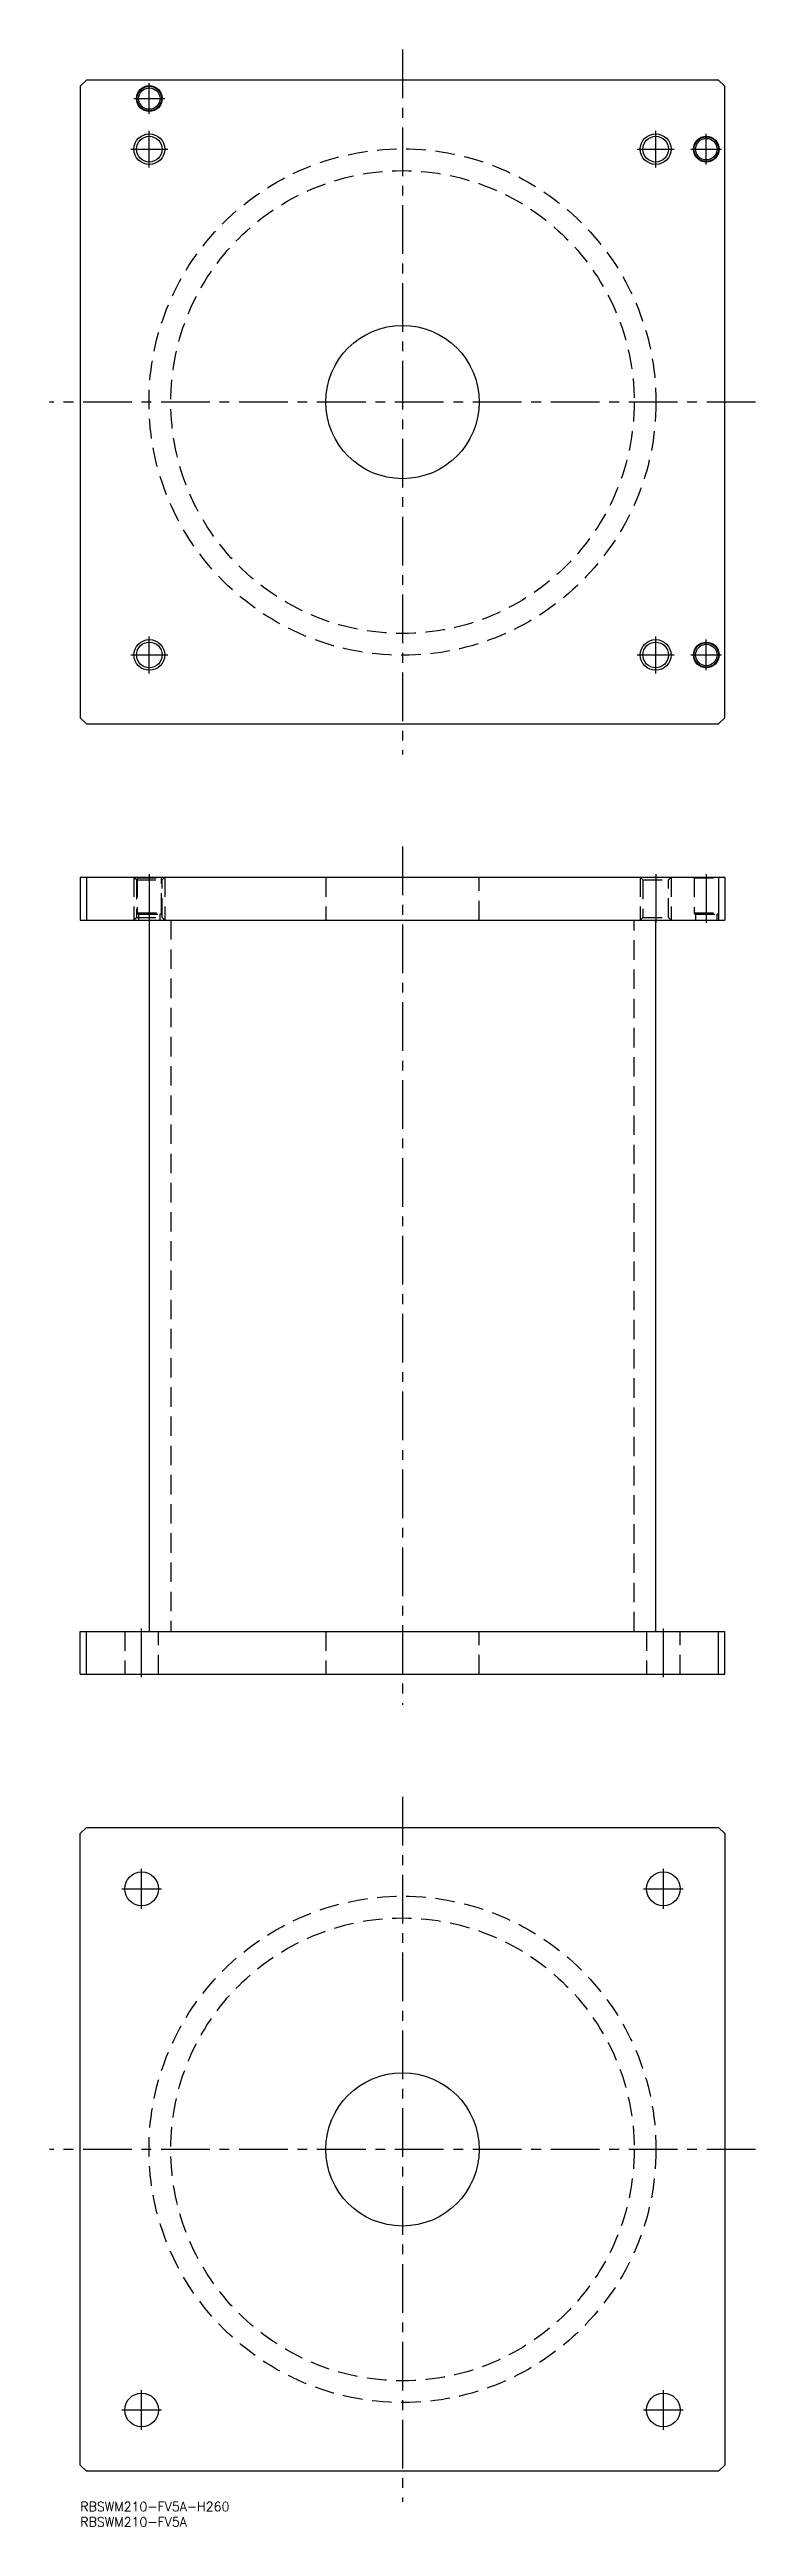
# Model space of a CAD drawing. Extents: x -10 to 220, y -8 to 800.
import ezdxf

# ---------------------------------------------------------------- set-up
doc = ezdxf.new("R2010")
doc.units = 0
doc.header["$LTSCALE"] = 0.5
doc.linetypes.add('CENTER', pattern=[50.8, 31.75, -6.35, 6.35, -6.35])
doc.linetypes.add('DASHED', pattern=[19.05, 12.7, -6.35])
doc.layers.get('0').update_dxf_attribs({"linetype": 'CONTINUOUS'})
for name, color, linetype in [('MSM_CENTER', 1, 'CENTER'), ('MSM_CONTINUOUS', 7, 'CONTINUOUS'), ('MSM_DASHED', 4, 'DASHED'), ('MSM_NARROW', 5, 'CONTINUOUS'), ('MSM_PART_NUMBER', 7, 'CONTINUOUS')]:
    doc.layers.add(name, color=color, linetype=linetype)
doc.styles.get("Standard").update_dxf_attribs({"font": 'txt.shx', "height": 3, "bigfont": 'bigfont.shx'})

msp = doc.modelspace()

# ---------------------------------------------------------------- linework, layer by layer
for p, q in [((2, 790), (0, 788)), ((208, 790), (2, 790)), ((210, 788), (208, 790))]:
    msp.add_line(p, q)
for centre, radius in [((22.5, 784), 4.2), ((22.5, 784), 4), ((22.5, 784), 3.5), ((22.5, 767.5), 4.188), ((187.5, 767.5), 4.188), ((204, 767.5), 4.2), ((204, 767.5), 4), ((204, 767.5), 3.5)]:
    msp.add_circle(centre, radius)
at = {"layer": 'MSM_CENTER'}
for p, q in [((105, 800), (105, 570)), ((17.5, 784), (27.5, 784)), ((22.5, 779), (22.5, 789)), ((22.5, 761.5), (22.5, 773.5)), ((187.5, 761.5), (187.5, 773.5)), ((204, 762.5), (204, 772.5)), ((16.5, 767.5), (28.5, 767.5)), ((181.5, 767.5), (193.5, 767.5)), ((199, 767.5), (209, 767.5)), ((220, 685), (-10, 685)), ((22.5, 596.5), (22.5, 608.5)), ((187.5, 596.5), (187.5, 608.5)), ((204, 597.5), (204, 607.5)), ((16.5, 602.5), (28.5, 602.5)), ((181.5, 602.5), (193.5, 602.5)), ((199, 602.5), (209, 602.5)), ((105, 540), (105, 260)), ((22.5, 531), (22.5, 515)), ((187.5, 531), (187.5, 515)), ((204, 531), (204, 515)), ((20, 269), (20, 285)), ((190, 269), (190, 285)), ((105, 230), (105, 0)), ((20, 193.5), (20, 206.5)), ((190, 193.5), (190, 206.5)), ((13.5, 200), (26.5, 200)), ((183.5, 200), (196.5, 200)), ((220, 115), (-10, 115)), ((20, 23.5), (20, 36.5)), ((190, 23.5), (190, 36.5)), ((13.5, 30), (26.5, 30)), ((183.5, 30), (196.5, 30))]:
    msp.add_line(p, q, dxfattribs=at)
at = {"layer": 'MSM_CONTINUOUS'}
for p, q in [((0, 788), (0, 582)), ((210, 582), (210, 788)), ((0, 582), (2, 580)), ((208, 580), (210, 582)), ((2, 580), (208, 580)), ((0, 530), (210, 530)), ((0, 530), (0, 516)), ((2, 530), (2, 516)), ((208, 530), (208, 516)), ((210, 530), (210, 516)), ((0, 516), (210, 516)), ((22.4, 516), (22.4, 284)), ((187.6, 284), (187.6, 516)), ((0, 270), (0, 284)), ((0, 284), (210, 284)), ((2, 270), (2, 284)), ((208, 270), (208, 284)), ((210, 270), (210, 284)), ((0, 270), (210, 270)), ((0, 218), (2, 220)), ((2, 220), (208, 220)), ((208, 220), (210, 218)), ((0, 12), (0, 218)), ((210, 218), (210, 12)), ((2, 10), (0, 12)), ((208, 10), (2, 10)), ((210, 12), (208, 10))]:
    msp.add_line(p, q, dxfattribs=at)
for centre, radius in [((105, 685), 25), ((22.5, 602.5), 4.188), ((187.5, 602.5), 4.188), ((204, 602.5), 4.2), ((204, 602.5), 4), ((204, 602.5), 3.5), ((20, 200), 5.5), ((190, 200), 5.5), ((105, 115), 25), ((20, 30), 5.5), ((190, 30), 5.5)]:
    msp.add_circle(centre, radius, dxfattribs=at)
at = {"layer": 'MSM_DASHED'}
for p, q in [((17.5, 530), (18.312, 529.188)), ((17.5, 530), (17.5, 516)), ((18.3, 530), (18.5, 529.8)), ((18.312, 529.188), (26.688, 529.188)), ((18.312, 529.188), (18.312, 516.812)), ((18.5, 529.8), (26.5, 529.8)), ((18.5, 529.8), (18.5, 518.4)), ((26.5, 529.8), (26.7, 530)), ((26.5, 518.4), (26.5, 529.8)), ((26.688, 529.188), (27.5, 530)), ((26.688, 516.812), (26.688, 529.188)), ((27.5, 530), (27.5, 516)), ((80, 530), (80, 516)), ((130, 516), (130, 530)), ((182.5, 530), (183.312, 529.188)), ((182.5, 530), (182.5, 516)), ((183.312, 529.188), (191.688, 529.188)), ((183.312, 529.188), (183.312, 516.812)), ((191.688, 529.188), (192.5, 530)), ((191.688, 516.812), (191.688, 529.188)), ((192.5, 530), (192.5, 516)), ((199.8, 530), (200, 529.8)), ((200, 529.8), (208, 529.8)), ((200, 529.8), (200, 518.4)), ((208, 529.8), (208.2, 530)), ((18.507, 518.4), (26.493, 518.4)), ((18.9, 518), (26.1, 518)), ((19, 518), (19, 516)), ((26, 516), (26, 518)), ((200.007, 518.4), (207.993, 518.4)), ((200.4, 518), (207.6, 518)), ((200.5, 518), (200.5, 516)), ((207.5, 516), (207.5, 518)), ((18.312, 516.812), (17.5, 516)), ((18.312, 516.812), (26.688, 516.812)), ((27.5, 516), (26.688, 516.812)), ((29.5, 516), (29.5, 284)), ((180.5, 284), (180.5, 516)), ((183.312, 516.812), (182.5, 516)), ((183.312, 516.812), (191.688, 516.812)), ((192.5, 516), (191.688, 516.812)), ((14.5, 284), (14.5, 270)), ((25.5, 270), (25.5, 284)), ((80, 284), (80, 270)), ((130, 270), (130, 284)), ((184.5, 284), (184.5, 270)), ((195.5, 270), (195.5, 284))]:
    msp.add_line(p, q, dxfattribs=at)
for centre, radius in [((105, 685), 82.6), ((105, 685), 75.5), ((105, 115), 82.6), ((105, 115), 75.5)]:
    msp.add_circle(centre, radius, dxfattribs=at)
for centre, start, end in [((18.9, 518.4), 180, 270), ((26.1, 518.4), 270, 360), ((200.4, 518.4), 180, 270), ((207.6, 518.4), 270, 360)]:
    msp.add_arc(centre, 0.4, start, end, dxfattribs=at)
at = {"layer": 'MSM_NARROW'}
for centre in [(22.5, 767.5), (187.5, 767.5), (22.5, 602.5), (187.5, 602.5)]:
    msp.add_circle(centre, 5, dxfattribs=at)

# ---------------------------------------------------------------- texts
at = {"layer": 'MSM_PART_NUMBER'}
for s, p in [('RBSWM210-FV5A-H260', (0, -3)), ('RBSWM210-FV5A', (0, -8))]:
    msp.add_text(s, height=3, dxfattribs=at).set_placement(p)

doc.saveas('drawing.dxf')
